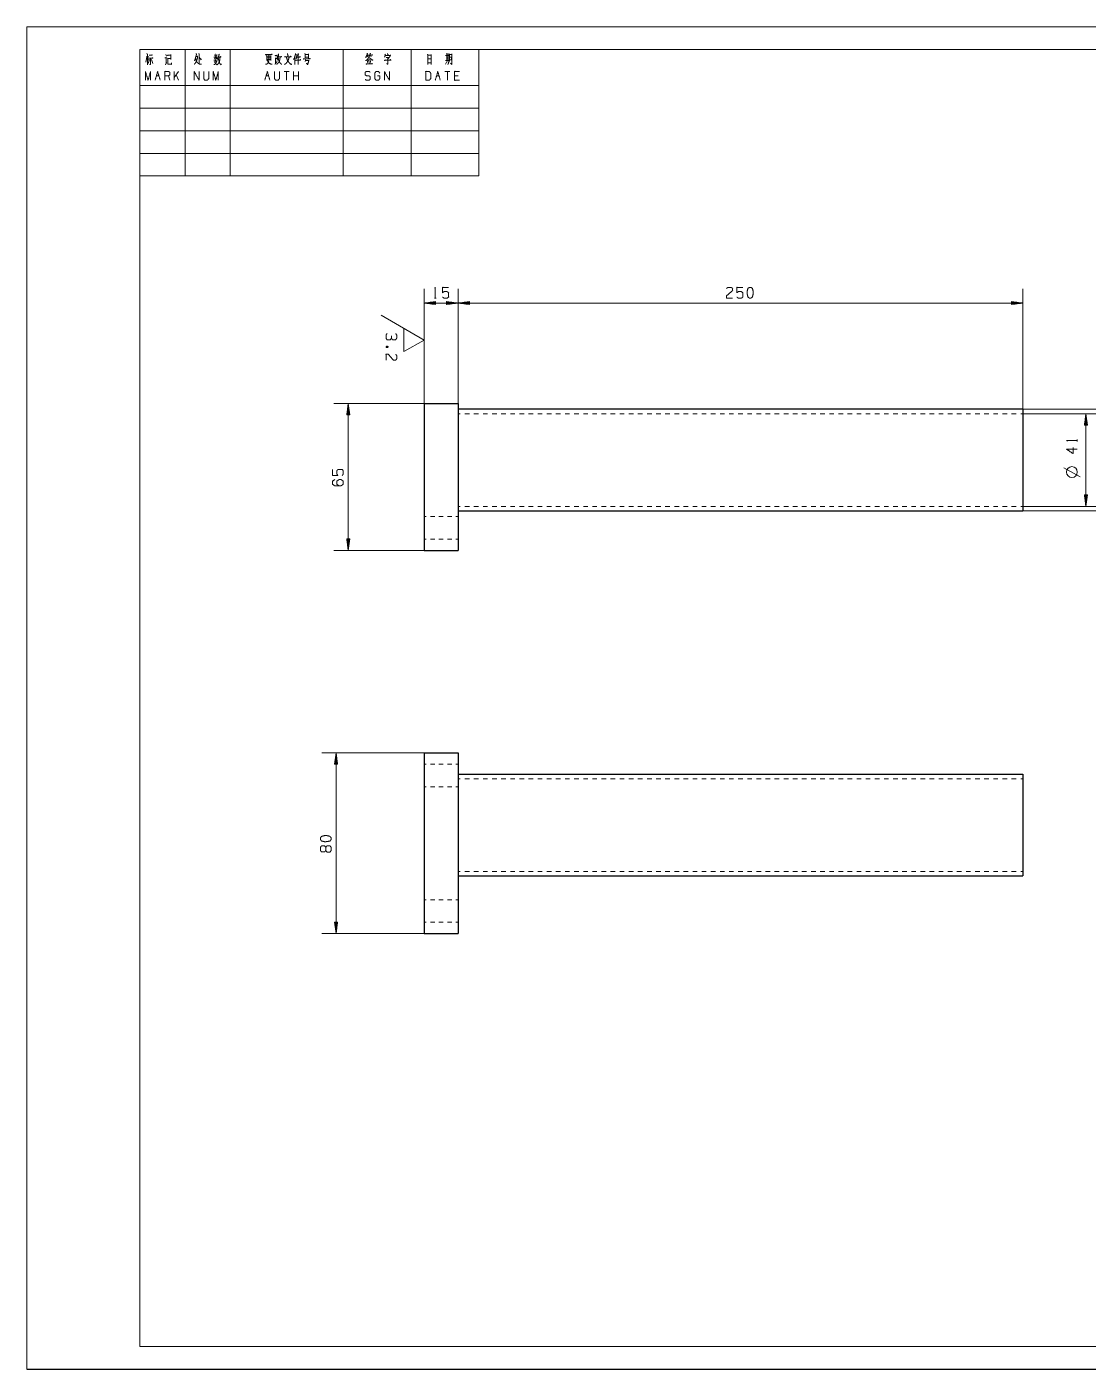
# Model space of a CAD drawing. Header units: millimetres. Extents: x 2210 to 79821, y -19430 to 2344.
# Drawn here: x 2209.8 to 2444.6, y 1492.8 to 1789.8 of the extents above; entities that cross this region are included whole.
import ezdxf

# ---------------------------------------------------------------- set-up
doc = ezdxf.new("R2010")
doc.units = ezdxf.units.MM
doc.layers.add('101', color=7, linetype='Continuous', true_color=0xffffff)

msp = doc.modelspace()

# ---------------------------------------------------------------- linework, layer by layer
msp.add_line((2209.78, 1492.82), (13049.16, 1492.82))
at = {"layer": '101', "color": 133, "linetype": 'Continuous', "lineweight": 18}
for p, q in [((2629.78, 1789.82), (2209.78, 1789.82)), ((2209.78, 1789.82), (2209.78, 1492.82)), ((2234.78, 1784.82), (2309.78, 1784.82)), ((2234.78, 1784.82), (2309.78, 1784.82)), ((2234.78, 1784.82), (2234.78, 1756.82)), ((2234.78, 1784.82), (2234.78, 1497.82)), ((2624.78, 1784.82), (2234.78, 1784.82)), ((2234.78, 1784.82), (2309.78, 1784.82)), ((2244.78, 1784.82), (2244.78, 1756.82)), ((2254.78, 1784.82), (2254.78, 1756.82)), ((2279.78, 1784.82), (2279.78, 1756.82)), ((2294.78, 1784.82), (2294.78, 1756.82)), ((2309.78, 1784.82), (2309.78, 1756.82)), ((2234.78, 1776.82), (2309.78, 1776.82)), ((2234.78, 1771.82), (2309.78, 1771.82)), ((2234.78, 1766.82), (2309.78, 1766.82)), ((2234.78, 1761.82), (2309.78, 1761.82)), ((2234.78, 1756.82), (2309.78, 1756.82)), ((2234.78, 1497.82), (2624.78, 1497.82)), ((2209.78, 1492.82), (2629.78, 1492.82))]:
    msp.add_line(p, q, dxfattribs=at)
at = {"layer": '101', "color": 72, "linetype": 'Continuous', "lineweight": 18}
for p, q in [((2236.35, 1783.12), (2236.13, 1782.01)), ((2236.15, 1783.19), (2236.76, 1783.19)), ((2236.47, 1782.96), (2236.69, 1782.48)), ((2236.89, 1782.61), (2236.66, 1781.74)), ((2237.35, 1782.59), (2237.65, 1781.7)), ((2240.52, 1783.7), (2240.65, 1783.31)), ((2240.92, 1782.9), (2241, 1782.79)), ((2247.2, 1783.23), (2247.55, 1783.23)), ((2251.18, 1782.3), (2251.94, 1782.3)), ((2251.47, 1783.02), (2251.21, 1782.61)), ((2251.31, 1783.6), (2251.44, 1783.31)), ((2251.66, 1783), (2251.9, 1782.73)), ((2251.92, 1783.64), (2251.73, 1783.31)), ((2262.88, 1782.59), (2263.76, 1782.59)), ((2262.9, 1783.31), (2263.77, 1783.31)), ((2262.9, 1782.96), (2263.76, 1782.96)), ((2263.79, 1783.45), (2263.79, 1782.38)), ((2264.78, 1782.98), (2264.78, 1781.72)), ((2264.8, 1782.83), (2265.13, 1782.83)), ((2265.18, 1783.64), (2265.15, 1782.71)), ((2269.06, 1783.1), (2269.06, 1781.47)), ((2271.34, 1783.68), (2272.1, 1783.68)), ((2271.34, 1783.1), (2272.1, 1783.1)), ((2271.51, 1782.73), (2271.34, 1782.15)), ((2271.38, 1782.38), (2272.11, 1782.38)), ((2272.11, 1783.87), (2272.11, 1782.92)), ((2285.09, 1782.34), (2285.26, 1781.84)), ((2285.13, 1782.54), (2285.85, 1782.54)), ((2285.38, 1782.44), (2285.54, 1782.03)), ((2285.91, 1782.38), (2285.7, 1781.72)), ((2285.82, 1783.5), (2286, 1783.16)), ((2302.7, 1782.15), (2302.43, 1781.53)), ((2302.64, 1782.77), (2303.03, 1782.77)), ((2302.96, 1782.19), (2303.06, 1781.86)), ((2303, 1783.95), (2303.11, 1783.81)), ((2240.43, 1781.45), (2240.71, 1781.9)), ((2243.37, 1779.97), (2242.41, 1778.6)), ((2242.41, 1778), (2242.41, 1779.97)), ((2243.37, 1778), (2242.82, 1779.18)), ((2267.8, 1779.97), (2266.69, 1779.97)), ((2267.24, 1779.97), (2267.24, 1778)), ((2268.81, 1778), (2268.81, 1779.97)), ((2269.92, 1778), (2269.92, 1779.97)), ((2303.39, 1779.97), (2302.27, 1779.97)), ((2302.83, 1779.97), (2302.83, 1778)), ((2303.53, 1781.76), (2303.78, 1781.51)), ((2238.44, 1778.99), (2239, 1778.99)), ((2241.4, 1778), (2241.12, 1778.99)), ((2262.72, 1778.99), (2263.28, 1778.99)), ((2269.92, 1778.99), (2268.81, 1778.99)), ((2300.43, 1778.99), (2300.99, 1778.99)), ((2305.23, 1778.99), (2304.39, 1778.99)), ((2299.95, 1729.8), (2300.38, 1729.8)), ((2289.7, 1719.09), (2289.27, 1718.93)), ((2442.21, 1698.11), (2442.21, 1698.54)), ((2442.84, 1690.28), (2439.19, 1692.28))]:
    msp.add_line(p, q, dxfattribs=at)
at = {"layer": '101', "color": 22, "linetype": 'Continuous', "lineweight": 18}
for p, q in [((2297.68, 1706.48), (2297.68, 1731.88)), ((2305.18, 1706.48), (2305.18, 1731.88)), ((2305.18, 1706.48), (2305.18, 1731.88)), ((2430.18, 1705.23), (2430.18, 1731.88)), ((2300.22, 1729.04), (2297.68, 1728.71)), ((2297.68, 1728.71), (2300.22, 1728.38)), ((2297.68, 1728.71), (2305.18, 1728.71)), ((2300.22, 1728.74), (2297.88, 1728.74)), ((2300.22, 1728.68), (2297.88, 1728.68)), ((2300.22, 1728.79), (2298.26, 1728.79)), ((2300.22, 1728.63), (2298.26, 1728.63)), ((2300.22, 1728.84), (2298.65, 1728.84)), ((2300.22, 1728.58), (2298.65, 1728.58)), ((2300.22, 1728.89), (2299.03, 1728.89)), ((2300.22, 1728.94), (2299.42, 1728.94)), ((2300.22, 1728.99), (2299.81, 1728.99)), ((2300.22, 1729.04), (2300.19, 1729.04)), ((2300.22, 1729.04), (2300.19, 1729.04)), ((2300.22, 1728.38), (2300.22, 1729.04)), ((2302.64, 1729.04), (2302.68, 1729.04)), ((2302.64, 1729.04), (2302.68, 1729.04)), ((2305.18, 1728.71), (2302.64, 1729.04)), ((2302.64, 1729.04), (2302.64, 1728.38)), ((2302.64, 1728.99), (2303.06, 1728.99)), ((2302.64, 1728.94), (2303.45, 1728.94)), ((2302.64, 1728.89), (2303.83, 1728.89)), ((2302.64, 1728.84), (2304.22, 1728.84)), ((2302.64, 1728.79), (2304.61, 1728.79)), ((2302.64, 1728.74), (2304.99, 1728.74)), ((2302.64, 1728.38), (2305.18, 1728.71)), ((2302.64, 1728.68), (2304.99, 1728.68)), ((2302.64, 1728.63), (2304.61, 1728.63)), ((2302.64, 1728.58), (2304.22, 1728.58)), ((2307.72, 1729.04), (2305.18, 1728.71)), ((2305.18, 1728.71), (2430.18, 1728.71)), ((2305.18, 1728.71), (2307.72, 1728.38)), ((2307.72, 1728.74), (2305.38, 1728.74)), ((2307.72, 1728.68), (2305.38, 1728.68)), ((2307.72, 1728.79), (2305.76, 1728.79)), ((2307.72, 1728.63), (2305.76, 1728.63)), ((2307.72, 1728.84), (2306.15, 1728.84)), ((2307.72, 1728.58), (2306.15, 1728.58)), ((2307.72, 1728.89), (2306.53, 1728.89)), ((2307.72, 1728.94), (2306.92, 1728.94)), ((2307.72, 1728.99), (2307.31, 1728.99)), ((2307.72, 1729.04), (2307.69, 1729.04)), ((2307.72, 1729.04), (2307.69, 1729.04)), ((2307.72, 1728.38), (2307.72, 1729.04)), ((2427.64, 1729.04), (2427.68, 1729.04)), ((2427.64, 1729.04), (2427.68, 1729.04)), ((2430.18, 1728.71), (2427.64, 1729.04)), ((2427.64, 1729.04), (2427.64, 1728.38)), ((2427.64, 1728.99), (2428.06, 1728.99)), ((2427.64, 1728.94), (2428.45, 1728.94)), ((2427.64, 1728.89), (2428.83, 1728.89)), ((2427.64, 1728.84), (2429.22, 1728.84)), ((2427.64, 1728.79), (2429.61, 1728.79)), ((2427.64, 1728.74), (2429.99, 1728.74)), ((2427.64, 1728.38), (2430.18, 1728.71)), ((2427.64, 1728.68), (2429.99, 1728.68)), ((2427.64, 1728.63), (2429.61, 1728.63)), ((2427.64, 1728.58), (2429.22, 1728.58)), ((2300.22, 1728.53), (2299.03, 1728.53)), ((2300.22, 1728.48), (2299.42, 1728.48)), ((2300.22, 1728.43), (2299.81, 1728.43)), ((2300.22, 1728.38), (2300.19, 1728.38)), ((2300.22, 1728.38), (2300.19, 1728.38)), ((2302.64, 1728.53), (2303.83, 1728.53)), ((2302.64, 1728.48), (2303.45, 1728.48)), ((2302.64, 1728.43), (2303.06, 1728.43)), ((2302.64, 1728.38), (2302.68, 1728.38)), ((2302.64, 1728.38), (2302.68, 1728.38)), ((2307.72, 1728.53), (2306.53, 1728.53)), ((2307.72, 1728.48), (2306.92, 1728.48)), ((2307.72, 1728.43), (2307.31, 1728.43)), ((2307.72, 1728.38), (2307.69, 1728.38)), ((2307.72, 1728.38), (2307.69, 1728.38)), ((2427.64, 1728.53), (2428.83, 1728.53)), ((2427.64, 1728.48), (2428.45, 1728.48)), ((2427.64, 1728.43), (2428.06, 1728.43)), ((2427.64, 1728.38), (2427.68, 1728.38)), ((2427.64, 1728.38), (2427.68, 1728.38)), ((2297.68, 1716.72), (2297.68, 1724.34)), ((2297.68, 1706.48), (2277.71, 1706.48)), ((2280.89, 1706.48), (2280.55, 1703.94)), ((2280.71, 1703.94), (2280.71, 1705.13)), ((2280.76, 1703.94), (2280.76, 1705.52)), ((2280.81, 1703.94), (2280.81, 1705.91)), ((2280.86, 1703.94), (2280.86, 1706.29)), ((2281.22, 1703.94), (2280.89, 1706.48)), ((2280.89, 1673.98), (2280.89, 1706.48)), ((2280.91, 1703.94), (2280.91, 1706.29)), ((2280.96, 1703.94), (2280.96, 1705.91)), ((2281.01, 1703.94), (2281.01, 1705.52)), ((2281.06, 1703.94), (2281.06, 1705.13)), ((2430.18, 1705.23), (2457.55, 1705.23)), ((2280.55, 1703.94), (2280.55, 1703.98)), ((2280.55, 1703.94), (2280.55, 1703.98)), ((2280.55, 1703.94), (2281.22, 1703.94)), ((2280.61, 1703.94), (2280.61, 1704.36)), ((2280.66, 1703.94), (2280.66, 1704.75)), ((2281.11, 1703.94), (2281.11, 1704.75)), ((2281.16, 1703.94), (2281.16, 1704.36)), ((2281.22, 1703.94), (2281.22, 1703.98)), ((2281.22, 1703.94), (2281.22, 1703.98)), ((2430.18, 1704.23), (2447.27, 1704.23)), ((2444.09, 1704.23), (2443.76, 1701.69)), ((2443.81, 1701.69), (2443.81, 1702.11)), ((2443.86, 1701.69), (2443.86, 1702.5)), ((2443.91, 1701.69), (2443.91, 1702.88)), ((2443.97, 1701.69), (2443.97, 1703.27)), ((2444.02, 1701.69), (2444.02, 1703.66)), ((2444.07, 1701.69), (2444.07, 1704.04)), ((2444.43, 1701.69), (2444.09, 1704.23)), ((2444.09, 1704.23), (2444.09, 1683.73)), ((2444.12, 1701.69), (2444.12, 1704.04)), ((2444.17, 1701.69), (2444.17, 1703.66)), ((2444.22, 1701.69), (2444.22, 1703.27)), ((2444.27, 1701.69), (2444.27, 1702.88)), ((2444.32, 1701.69), (2444.32, 1702.5)), ((2444.37, 1701.69), (2444.37, 1702.11)), ((2443.76, 1701.69), (2443.76, 1701.73)), ((2443.76, 1701.69), (2443.76, 1701.73)), ((2443.76, 1701.69), (2444.43, 1701.69)), ((2444.42, 1701.69), (2444.42, 1701.73)), ((2444.42, 1701.69), (2444.42, 1701.73)), ((2443.76, 1686.27), (2443.76, 1686.24)), ((2443.76, 1686.27), (2443.76, 1686.24)), ((2443.76, 1686.27), (2444.09, 1683.73)), ((2444.43, 1686.27), (2443.76, 1686.27)), ((2443.81, 1686.27), (2443.81, 1685.86)), ((2443.86, 1686.27), (2443.86, 1685.47)), ((2443.91, 1686.27), (2443.91, 1685.08)), ((2443.97, 1686.27), (2443.97, 1684.7)), ((2444.02, 1686.27), (2444.02, 1684.31)), ((2444.07, 1686.27), (2444.07, 1683.93)), ((2444.09, 1683.73), (2444.43, 1686.27)), ((2444.12, 1686.27), (2444.12, 1683.93)), ((2444.17, 1686.27), (2444.17, 1684.31)), ((2444.22, 1686.27), (2444.22, 1684.7)), ((2444.27, 1686.27), (2444.27, 1685.08)), ((2444.32, 1686.27), (2444.32, 1685.47)), ((2444.37, 1686.27), (2444.37, 1685.86)), ((2444.42, 1686.27), (2444.42, 1686.24)), ((2444.42, 1686.27), (2444.42, 1686.24)), ((2430.18, 1683.73), (2447.27, 1683.73)), ((2430.18, 1682.73), (2457.55, 1682.73)), ((2280.55, 1676.52), (2280.55, 1676.49)), ((2281.22, 1676.52), (2280.55, 1676.52)), ((2280.55, 1676.52), (2280.89, 1673.98)), ((2280.55, 1676.52), (2280.55, 1676.49)), ((2280.61, 1676.52), (2280.61, 1676.11)), ((2280.66, 1676.52), (2280.66, 1675.72)), ((2280.71, 1676.52), (2280.71, 1675.33)), ((2280.76, 1676.52), (2280.76, 1674.95)), ((2280.81, 1676.52), (2280.81, 1674.56)), ((2280.86, 1676.52), (2280.86, 1674.18)), ((2280.89, 1673.98), (2281.22, 1676.52)), ((2280.91, 1676.52), (2280.91, 1674.18)), ((2280.96, 1676.52), (2280.96, 1674.56)), ((2281.01, 1676.52), (2281.01, 1674.95)), ((2281.06, 1676.52), (2281.06, 1675.33)), ((2281.11, 1676.52), (2281.11, 1675.72)), ((2281.16, 1676.52), (2281.16, 1676.11)), ((2281.22, 1676.52), (2281.22, 1676.49)), ((2281.22, 1676.52), (2281.22, 1676.49)), ((2297.68, 1673.98), (2277.71, 1673.98)), ((2297.68, 1629.2), (2275.04, 1629.2)), ((2278.21, 1629.2), (2277.88, 1626.66)), ((2278.03, 1626.66), (2278.03, 1627.85)), ((2278.08, 1626.66), (2278.08, 1628.24)), ((2278.14, 1626.66), (2278.14, 1628.62)), ((2278.19, 1626.66), (2278.19, 1629.01)), ((2278.21, 1589.2), (2278.21, 1629.2)), ((2278.55, 1626.66), (2278.21, 1629.2)), ((2278.24, 1626.66), (2278.24, 1629.01)), ((2278.29, 1626.66), (2278.29, 1628.62)), ((2278.34, 1626.66), (2278.34, 1628.24)), ((2278.39, 1626.66), (2278.39, 1627.85)), ((2277.88, 1626.66), (2277.88, 1626.69)), ((2277.88, 1626.66), (2277.88, 1626.69)), ((2277.88, 1626.66), (2278.55, 1626.66)), ((2277.93, 1626.66), (2277.93, 1627.08)), ((2277.98, 1626.66), (2277.98, 1627.46)), ((2278.44, 1626.66), (2278.44, 1627.46)), ((2278.49, 1626.66), (2278.49, 1627.08)), ((2278.54, 1626.66), (2278.54, 1626.69)), ((2278.54, 1626.66), (2278.54, 1626.69)), ((2297.68, 1589.2), (2275.04, 1589.2)), ((2277.88, 1591.74), (2278.21, 1589.2)), ((2278.55, 1591.74), (2277.88, 1591.74)), ((2277.88, 1591.74), (2277.88, 1591.71)), ((2277.88, 1591.74), (2277.88, 1591.71)), ((2277.93, 1591.74), (2277.93, 1591.32)), ((2277.98, 1591.74), (2277.98, 1590.94)), ((2278.03, 1591.74), (2278.03, 1590.55)), ((2278.08, 1591.74), (2278.08, 1590.16)), ((2278.14, 1591.74), (2278.14, 1589.78)), ((2278.19, 1591.74), (2278.19, 1589.39)), ((2278.21, 1589.2), (2278.55, 1591.74)), ((2278.24, 1591.74), (2278.24, 1589.39)), ((2278.29, 1591.74), (2278.29, 1589.78)), ((2278.34, 1591.74), (2278.34, 1590.16)), ((2278.39, 1591.74), (2278.39, 1590.55)), ((2278.44, 1591.74), (2278.44, 1590.94)), ((2278.49, 1591.74), (2278.49, 1591.32)), ((2278.54, 1591.74), (2278.54, 1591.71)), ((2278.54, 1591.74), (2278.54, 1591.71))]:
    msp.add_line(p, q, dxfattribs=at)
at = {"layer": '101', "color": 163, "linetype": 'Continuous', "lineweight": 13}
for p, q in [((2297.68, 1720.53), (2288.16, 1726.02)), ((2293.23, 1717.96), (2293.23, 1723.09)), ((2297.68, 1720.53), (2293.23, 1717.96))]:
    msp.add_line(p, q, dxfattribs=at)
at = {"layer": '101', "color": 92, "linetype": 'Continuous', "lineweight": 25}
for p, q in [((2297.68, 1706.48), (2305.18, 1706.48)), ((2297.68, 1706.48), (2297.68, 1673.98)), ((2305.18, 1706.48), (2305.18, 1673.98)), ((2430.18, 1705.23), (2305.18, 1705.23)), ((2305.18, 1682.73), (2430.18, 1682.73)), ((2297.68, 1673.98), (2305.18, 1673.98)), ((2297.68, 1629.2), (2305.18, 1629.2)), ((2297.68, 1629.2), (2297.68, 1589.2)), ((2305.18, 1629.2), (2305.18, 1589.2)), ((2305.18, 1624.45), (2430.18, 1624.45)), ((2305.18, 1601.95), (2430.18, 1601.95)), ((2297.68, 1589.2), (2305.18, 1589.2))]:
    msp.add_line(p, q, dxfattribs=at)
at = {"layer": '101', "color": 53, "linetype": 'Continuous', "lineweight": 18}
for p, q in [((2305.69, 1704.23), (2305.18, 1704.23)), ((2307.7, 1704.23), (2306.7, 1704.23)), ((2309.72, 1704.23), (2308.71, 1704.23)), ((2311.74, 1704.23), (2310.73, 1704.23)), ((2313.75, 1704.23), (2312.74, 1704.23)), ((2315.77, 1704.23), (2314.76, 1704.23)), ((2317.78, 1704.23), (2316.78, 1704.23)), ((2319.8, 1704.23), (2318.79, 1704.23)), ((2321.82, 1704.23), (2320.81, 1704.23)), ((2323.83, 1704.23), (2322.83, 1704.23)), ((2325.85, 1704.23), (2324.84, 1704.23)), ((2327.87, 1704.23), (2326.86, 1704.23)), ((2329.88, 1704.23), (2328.87, 1704.23)), ((2331.9, 1704.23), (2330.89, 1704.23)), ((2333.91, 1704.23), (2332.91, 1704.23)), ((2335.93, 1704.23), (2334.92, 1704.23)), ((2337.95, 1704.23), (2336.94, 1704.23)), ((2339.96, 1704.23), (2338.95, 1704.23)), ((2341.98, 1704.23), (2340.97, 1704.23)), ((2343.99, 1704.23), (2342.99, 1704.23)), ((2346.01, 1704.23), (2345, 1704.23)), ((2348.03, 1704.23), (2347.02, 1704.23)), ((2350.04, 1704.23), (2349.03, 1704.23)), ((2352.06, 1704.23), (2351.05, 1704.23)), ((2354.08, 1704.23), (2353.07, 1704.23)), ((2356.09, 1704.23), (2355.08, 1704.23)), ((2358.11, 1704.23), (2357.1, 1704.23)), ((2360.12, 1704.23), (2359.12, 1704.23)), ((2362.14, 1704.23), (2361.13, 1704.23)), ((2364.16, 1704.23), (2363.15, 1704.23)), ((2366.17, 1704.23), (2365.16, 1704.23)), ((2368.19, 1704.23), (2367.18, 1704.23)), ((2370.2, 1704.23), (2369.2, 1704.23)), ((2372.22, 1704.23), (2371.21, 1704.23)), ((2374.24, 1704.23), (2373.23, 1704.23)), ((2376.25, 1704.23), (2375.24, 1704.23)), ((2378.27, 1704.23), (2377.26, 1704.23)), ((2380.28, 1704.23), (2379.28, 1704.23)), ((2382.3, 1704.23), (2381.29, 1704.23)), ((2384.32, 1704.23), (2383.31, 1704.23)), ((2386.33, 1704.23), (2385.33, 1704.23)), ((2388.35, 1704.23), (2387.34, 1704.23)), ((2390.37, 1704.23), (2389.36, 1704.23)), ((2392.38, 1704.23), (2391.37, 1704.23)), ((2394.4, 1704.23), (2393.39, 1704.23)), ((2396.41, 1704.23), (2395.41, 1704.23)), ((2398.43, 1704.23), (2397.42, 1704.23)), ((2400.45, 1704.23), (2399.44, 1704.23)), ((2402.46, 1704.23), (2401.45, 1704.23)), ((2404.48, 1704.23), (2403.47, 1704.23)), ((2406.49, 1704.23), (2405.49, 1704.23)), ((2408.51, 1704.23), (2407.5, 1704.23)), ((2410.53, 1704.23), (2409.52, 1704.23)), ((2412.54, 1704.23), (2411.53, 1704.23)), ((2414.56, 1704.23), (2413.55, 1704.23)), ((2416.58, 1704.23), (2415.57, 1704.23)), ((2418.59, 1704.23), (2417.58, 1704.23)), ((2420.61, 1704.23), (2419.6, 1704.23)), ((2422.62, 1704.23), (2421.62, 1704.23)), ((2424.64, 1704.23), (2423.63, 1704.23)), ((2426.66, 1704.23), (2425.65, 1704.23)), ((2428.67, 1704.23), (2427.66, 1704.23)), ((2430.18, 1704.23), (2429.68, 1704.23)), ((2298.15, 1681.48), (2297.68, 1681.48)), ((2300.03, 1681.48), (2299.09, 1681.48)), ((2301.9, 1681.48), (2300.97, 1681.48)), ((2303.78, 1681.48), (2302.84, 1681.48)), ((2305.18, 1681.48), (2304.72, 1681.48)), ((2305.18, 1683.73), (2305.69, 1683.73)), ((2306.7, 1683.73), (2307.7, 1683.73)), ((2308.71, 1683.73), (2309.72, 1683.73)), ((2310.73, 1683.73), (2311.74, 1683.73)), ((2312.74, 1683.73), (2313.75, 1683.73)), ((2314.76, 1683.73), (2315.77, 1683.73)), ((2316.78, 1683.73), (2317.78, 1683.73)), ((2318.79, 1683.73), (2319.8, 1683.73)), ((2320.81, 1683.73), (2321.82, 1683.73)), ((2322.83, 1683.73), (2323.83, 1683.73)), ((2324.84, 1683.73), (2325.85, 1683.73)), ((2326.86, 1683.73), (2327.87, 1683.73)), ((2328.87, 1683.73), (2329.88, 1683.73)), ((2330.89, 1683.73), (2331.9, 1683.73)), ((2332.91, 1683.73), (2333.91, 1683.73)), ((2334.92, 1683.73), (2335.93, 1683.73)), ((2336.94, 1683.73), (2337.95, 1683.73)), ((2338.95, 1683.73), (2339.96, 1683.73)), ((2340.97, 1683.73), (2341.98, 1683.73)), ((2342.99, 1683.73), (2343.99, 1683.73)), ((2345, 1683.73), (2346.01, 1683.73)), ((2347.02, 1683.73), (2348.03, 1683.73)), ((2349.03, 1683.73), (2350.04, 1683.73)), ((2351.05, 1683.73), (2352.06, 1683.73)), ((2353.07, 1683.73), (2354.08, 1683.73)), ((2355.08, 1683.73), (2356.09, 1683.73)), ((2357.1, 1683.73), (2358.11, 1683.73)), ((2359.12, 1683.73), (2360.12, 1683.73)), ((2361.13, 1683.73), (2362.14, 1683.73)), ((2363.15, 1683.73), (2364.16, 1683.73)), ((2365.16, 1683.73), (2366.17, 1683.73)), ((2367.18, 1683.73), (2368.19, 1683.73)), ((2369.2, 1683.73), (2370.2, 1683.73)), ((2371.21, 1683.73), (2372.22, 1683.73)), ((2373.23, 1683.73), (2374.24, 1683.73)), ((2375.24, 1683.73), (2376.25, 1683.73)), ((2377.26, 1683.73), (2378.27, 1683.73)), ((2379.28, 1683.73), (2380.28, 1683.73)), ((2381.29, 1683.73), (2382.3, 1683.73)), ((2383.31, 1683.73), (2384.32, 1683.73)), ((2385.33, 1683.73), (2386.33, 1683.73)), ((2387.34, 1683.73), (2388.35, 1683.73)), ((2389.36, 1683.73), (2390.37, 1683.73)), ((2391.37, 1683.73), (2392.38, 1683.73)), ((2393.39, 1683.73), (2394.4, 1683.73)), ((2395.41, 1683.73), (2396.41, 1683.73)), ((2397.42, 1683.73), (2398.43, 1683.73)), ((2399.44, 1683.73), (2400.45, 1683.73)), ((2401.45, 1683.73), (2402.46, 1683.73)), ((2403.47, 1683.73), (2404.48, 1683.73)), ((2405.49, 1683.73), (2406.49, 1683.73)), ((2407.5, 1683.73), (2408.51, 1683.73)), ((2409.52, 1683.73), (2410.53, 1683.73)), ((2411.53, 1683.73), (2412.54, 1683.73)), ((2413.55, 1683.73), (2414.56, 1683.73)), ((2415.57, 1683.73), (2416.58, 1683.73)), ((2417.58, 1683.73), (2418.59, 1683.73)), ((2419.6, 1683.73), (2420.61, 1683.73)), ((2421.62, 1683.73), (2422.62, 1683.73)), ((2423.63, 1683.73), (2424.64, 1683.73)), ((2425.65, 1683.73), (2426.66, 1683.73)), ((2427.66, 1683.73), (2428.67, 1683.73)), ((2429.68, 1683.73), (2430.18, 1683.73)), ((2297.68, 1676.48), (2298.15, 1676.48)), ((2299.09, 1676.48), (2300.03, 1676.48)), ((2300.97, 1676.48), (2301.9, 1676.48)), ((2302.84, 1676.48), (2303.78, 1676.48)), ((2304.72, 1676.48), (2305.18, 1676.48)), ((2298.15, 1626.7), (2297.68, 1626.7)), ((2300.03, 1626.7), (2299.09, 1626.7)), ((2301.9, 1626.7), (2300.97, 1626.7)), ((2303.78, 1626.7), (2302.84, 1626.7)), ((2305.18, 1626.7), (2304.72, 1626.7)), ((2297.68, 1621.7), (2298.15, 1621.7)), ((2299.09, 1621.7), (2300.03, 1621.7)), ((2300.97, 1621.7), (2301.9, 1621.7)), ((2302.84, 1621.7), (2303.78, 1621.7)), ((2304.72, 1621.7), (2305.18, 1621.7)), ((2305.18, 1623.45), (2305.69, 1623.45)), ((2306.7, 1623.45), (2307.7, 1623.45)), ((2308.71, 1623.45), (2309.72, 1623.45)), ((2310.73, 1623.45), (2311.74, 1623.45)), ((2312.74, 1623.45), (2313.75, 1623.45)), ((2314.76, 1623.45), (2315.77, 1623.45)), ((2316.78, 1623.45), (2317.78, 1623.45)), ((2318.79, 1623.45), (2319.8, 1623.45)), ((2320.81, 1623.45), (2321.82, 1623.45)), ((2322.83, 1623.45), (2323.83, 1623.45)), ((2324.84, 1623.45), (2325.85, 1623.45)), ((2326.86, 1623.45), (2327.87, 1623.45)), ((2328.87, 1623.45), (2329.88, 1623.45)), ((2330.89, 1623.45), (2331.9, 1623.45)), ((2332.91, 1623.45), (2333.91, 1623.45)), ((2334.92, 1623.45), (2335.93, 1623.45)), ((2336.94, 1623.45), (2337.95, 1623.45)), ((2338.95, 1623.45), (2339.96, 1623.45)), ((2340.97, 1623.45), (2341.98, 1623.45)), ((2342.99, 1623.45), (2343.99, 1623.45)), ((2345, 1623.45), (2346.01, 1623.45)), ((2347.02, 1623.45), (2348.03, 1623.45)), ((2349.03, 1623.45), (2350.04, 1623.45)), ((2351.05, 1623.45), (2352.06, 1623.45)), ((2353.07, 1623.45), (2354.08, 1623.45)), ((2355.08, 1623.45), (2356.09, 1623.45)), ((2357.1, 1623.45), (2358.11, 1623.45)), ((2359.12, 1623.45), (2360.12, 1623.45)), ((2361.13, 1623.45), (2362.14, 1623.45)), ((2363.15, 1623.45), (2364.16, 1623.45)), ((2365.16, 1623.45), (2366.17, 1623.45)), ((2367.18, 1623.45), (2368.19, 1623.45)), ((2369.2, 1623.45), (2370.2, 1623.45)), ((2371.21, 1623.45), (2372.22, 1623.45)), ((2373.23, 1623.45), (2374.24, 1623.45)), ((2375.24, 1623.45), (2376.25, 1623.45)), ((2377.26, 1623.45), (2378.27, 1623.45)), ((2379.28, 1623.45), (2380.28, 1623.45)), ((2381.29, 1623.45), (2382.3, 1623.45)), ((2383.31, 1623.45), (2384.32, 1623.45)), ((2385.33, 1623.45), (2386.33, 1623.45)), ((2387.34, 1623.45), (2388.35, 1623.45)), ((2389.36, 1623.45), (2390.37, 1623.45)), ((2391.37, 1623.45), (2392.38, 1623.45)), ((2393.39, 1623.45), (2394.4, 1623.45)), ((2395.41, 1623.45), (2396.41, 1623.45)), ((2397.42, 1623.45), (2398.43, 1623.45)), ((2399.44, 1623.45), (2400.45, 1623.45)), ((2401.45, 1623.45), (2402.46, 1623.45)), ((2403.47, 1623.45), (2404.48, 1623.45)), ((2405.49, 1623.45), (2406.49, 1623.45)), ((2407.5, 1623.45), (2408.51, 1623.45)), ((2409.52, 1623.45), (2410.53, 1623.45)), ((2411.53, 1623.45), (2412.54, 1623.45)), ((2413.55, 1623.45), (2414.56, 1623.45)), ((2415.57, 1623.45), (2416.58, 1623.45)), ((2417.58, 1623.45), (2418.59, 1623.45)), ((2419.6, 1623.45), (2420.61, 1623.45)), ((2421.62, 1623.45), (2422.62, 1623.45)), ((2423.63, 1623.45), (2424.64, 1623.45)), ((2425.65, 1623.45), (2426.66, 1623.45)), ((2427.66, 1623.45), (2428.67, 1623.45)), ((2429.68, 1623.45), (2430.18, 1623.45)), ((2305.18, 1602.95), (2305.69, 1602.95)), ((2306.7, 1602.95), (2307.7, 1602.95)), ((2308.71, 1602.95), (2309.72, 1602.95)), ((2310.73, 1602.95), (2311.74, 1602.95)), ((2312.74, 1602.95), (2313.75, 1602.95)), ((2314.76, 1602.95), (2315.77, 1602.95)), ((2316.78, 1602.95), (2317.78, 1602.95)), ((2318.79, 1602.95), (2319.8, 1602.95)), ((2320.81, 1602.95), (2321.82, 1602.95)), ((2322.83, 1602.95), (2323.83, 1602.95)), ((2324.84, 1602.95), (2325.85, 1602.95)), ((2326.86, 1602.95), (2327.87, 1602.95)), ((2328.87, 1602.95), (2329.88, 1602.95)), ((2330.89, 1602.95), (2331.9, 1602.95)), ((2332.91, 1602.95), (2333.91, 1602.95)), ((2334.92, 1602.95), (2335.93, 1602.95)), ((2336.94, 1602.95), (2337.95, 1602.95)), ((2338.95, 1602.95), (2339.96, 1602.95)), ((2340.97, 1602.95), (2341.98, 1602.95)), ((2342.99, 1602.95), (2343.99, 1602.95)), ((2345, 1602.95), (2346.01, 1602.95)), ((2347.02, 1602.95), (2348.03, 1602.95)), ((2349.03, 1602.95), (2350.04, 1602.95)), ((2351.05, 1602.95), (2352.06, 1602.95)), ((2353.07, 1602.95), (2354.08, 1602.95)), ((2355.08, 1602.95), (2356.09, 1602.95)), ((2357.1, 1602.95), (2358.11, 1602.95)), ((2359.12, 1602.95), (2360.12, 1602.95)), ((2361.13, 1602.95), (2362.14, 1602.95)), ((2363.15, 1602.95), (2364.16, 1602.95)), ((2365.16, 1602.95), (2366.17, 1602.95)), ((2367.18, 1602.95), (2368.19, 1602.95)), ((2369.2, 1602.95), (2370.2, 1602.95)), ((2371.21, 1602.95), (2372.22, 1602.95)), ((2373.23, 1602.95), (2374.24, 1602.95)), ((2375.24, 1602.95), (2376.25, 1602.95)), ((2377.26, 1602.95), (2378.27, 1602.95)), ((2379.28, 1602.95), (2380.28, 1602.95)), ((2381.29, 1602.95), (2382.3, 1602.95)), ((2383.31, 1602.95), (2384.32, 1602.95)), ((2385.33, 1602.95), (2386.33, 1602.95)), ((2387.34, 1602.95), (2388.35, 1602.95)), ((2389.36, 1602.95), (2390.37, 1602.95)), ((2391.37, 1602.95), (2392.38, 1602.95)), ((2393.39, 1602.95), (2394.4, 1602.95)), ((2395.41, 1602.95), (2396.41, 1602.95)), ((2397.42, 1602.95), (2398.43, 1602.95)), ((2399.44, 1602.95), (2400.45, 1602.95)), ((2401.45, 1602.95), (2402.46, 1602.95)), ((2403.47, 1602.95), (2404.48, 1602.95)), ((2405.49, 1602.95), (2406.49, 1602.95)), ((2407.5, 1602.95), (2408.51, 1602.95)), ((2409.52, 1602.95), (2410.53, 1602.95)), ((2411.53, 1602.95), (2412.54, 1602.95)), ((2413.55, 1602.95), (2414.56, 1602.95)), ((2415.57, 1602.95), (2416.58, 1602.95)), ((2417.58, 1602.95), (2418.59, 1602.95)), ((2419.6, 1602.95), (2420.61, 1602.95)), ((2421.62, 1602.95), (2422.62, 1602.95)), ((2423.63, 1602.95), (2424.64, 1602.95)), ((2425.65, 1602.95), (2426.66, 1602.95)), ((2427.66, 1602.95), (2428.67, 1602.95)), ((2429.68, 1602.95), (2430.18, 1602.95)), ((2298.15, 1596.7), (2297.68, 1596.7)), ((2300.03, 1596.7), (2299.09, 1596.7)), ((2301.9, 1596.7), (2300.97, 1596.7)), ((2303.78, 1596.7), (2302.84, 1596.7)), ((2305.18, 1596.7), (2304.72, 1596.7)), ((2297.68, 1591.7), (2298.15, 1591.7)), ((2299.09, 1591.7), (2300.03, 1591.7)), ((2300.97, 1591.7), (2301.9, 1591.7)), ((2302.84, 1591.7), (2303.78, 1591.7)), ((2304.72, 1591.7), (2305.18, 1591.7))]:
    msp.add_line(p, q, dxfattribs=at)
at = {"layer": '101', "color": 72, "linetype": 'Continuous', "lineweight": 18}
msp.add_circle((2441.01, 1691.32), 1.2, dxfattribs=at)
for points, knots in [([(2236.35, 1783.89), (2236.45, 1783.77), (2236.45, 1781.43)], [0, 0, 0.064393, 1, 1]), ([(2236.7, 1782.9), (2237.65, 1782.9), (2237.6, 1783.06), (2237.52, 1782.92)], [0, 0, 0.737857, 0.874089, 1, 1]), ([(2236.88, 1783.52), (2237.51, 1783.52), (2237.46, 1783.64), (2237.42, 1783.56)], [0, 0, 0.736257, 0.890366, 1, 1]), ([(2237.14, 1782.9), (2237.14, 1781.47), (2236.98, 1781.55)], [0, 0, 0.887515, 1, 1]), ([(2240.33, 1782.96), (2240.58, 1782.96), (2240.58, 1783.08), (2240.58, 1781.63)], [0, 0, 0.136549, 0.204721, 1, 1]), ([(2241.06, 1783.52), (2240.99, 1783.45), (2240.93, 1783.52), (2241.66, 1783.52), (2241.66, 1783.7), (2241.66, 1782.61), (2241.66, 1782.79), (2241, 1782.79), (2241, 1781.65), (2241.02, 1781.57), (2241.14, 1781.53), (2241.82, 1781.53), (2241.82, 1781.84)], [0, 0, 0.017819, 0.033666, 0.169515, 0.204099, 0.407776, 0.442364, 0.564628, 0.775991, 0.791603, 0.814658, 0.942357, 1, 1]), ([(2247.58, 1783.37), (2247.49, 1782.77), (2247.43, 1782.59), (2247.4, 1782.44), (2247.32, 1782.3), (2247.24, 1782.13), (2247.2, 1782.01), (2247.1, 1781.84), (2247.01, 1781.72), (2246.82, 1781.53)], [0, 0, 0.296659, 0.392137, 0.46442, 0.547267, 0.635799, 0.700206, 0.795426, 0.869797, 1, 1]), ([(2247.24, 1783.95), (2247.32, 1783.77), (2247.24, 1783.5), (2247.21, 1783.35), (2247.15, 1783.16), (2247.1, 1782.96), (2247.04, 1782.77), (2246.99, 1782.61), (2246.92, 1782.48), (2246.83, 1782.34)], [0, 0, 0.116545, 0.278927, 0.365002, 0.478708, 0.603961, 0.717668, 0.817418, 0.901357, 1, 1]), ([(2247.1, 1782.83), (2247.15, 1782.69), (2247.2, 1782.52), (2247.23, 1782.38), (2247.37, 1782.09), (2247.45, 1782.01), (2247.65, 1781.8), (2247.77, 1781.7), (2247.92, 1781.61), (2248.12, 1781.55), (2248.31, 1781.55), (2248.46, 1781.53)], [0, 0, 0.075191, 0.157626, 0.228751, 0.384956, 0.438117, 0.578248, 0.65344, 0.734339, 0.837348, 0.928887, 1, 1]), ([(2247.83, 1783.93), (2247.89, 1783.79), (2247.89, 1781.7)], [0, 0, 0.06955, 1, 1]), ([(2247.86, 1783.21), (2248.34, 1782.54), (2248.34, 1782.73)], [0, 0, 0.814818, 1, 1]), ([(2251.79, 1782.23), (2251.68, 1781.98), (2251.6, 1781.8), (2251.47, 1781.61), (2251.34, 1781.51), (2251.12, 1781.47)], [0, 0, 0.251055, 0.434029, 0.64262, 0.795766, 1, 1]), ([(2251.51, 1783.77), (2251.65, 1783.7), (2251.59, 1783.74), (2251.59, 1782.59), (2251.59, 1783.12), (2251.18, 1783.12), (2252, 1783.12)], [0, 0, 0.046318, 0.069123, 0.437816, 0.608997, 0.739331, 1, 1]), ([(2251.54, 1782.5), (2251.37, 1781.92), (2251.81, 1781.45)], [0, 0, 0.483237, 1, 1]), ([(2252.51, 1783.02), (2252.51, 1782.77), (2252.48, 1782.5), (2252.41, 1782.21), (2252.29, 1781.92), (2252.16, 1781.72), (2252.01, 1781.53), (2251.81, 1781.41)], [0, 0, 0.134106, 0.280228, 0.441583, 0.610314, 0.742762, 0.870657, 1, 1]), ([(2252.25, 1783.79), (2252.38, 1783.64), (2252.33, 1783.68), (2252, 1782.63)], [0, 0, 0.143537, 0.187773, 1, 1]), ([(2252.16, 1782.83), (2252.2, 1782.63), (2252.25, 1782.38), (2252.33, 1782.09), (2252.45, 1781.8), (2252.58, 1781.57), (2252.77, 1781.43), (2252.82, 1781.57)], [0, 0, 0.122124, 0.267694, 0.442444, 0.622807, 0.774615, 0.912625, 1, 1]), ([(2252.22, 1783.1), (2252.71, 1783.1), (2252.69, 1783.27), (2252.63, 1783.16)], [0, 0, 0.634119, 0.848445, 1, 1]), ([(2262.69, 1783.68), (2262.66, 1783.58), (2262.57, 1783.7), (2264.05, 1783.7), (2263.98, 1783.81), (2263.92, 1783.7)], [0, 0, 0.054227, 0.130909, 0.87613, 0.940043, 1, 1]), ([(2263.35, 1783.7), (2263.35, 1782.54), (2263.31, 1782.4), (2263.29, 1782.23), (2263.23, 1782.03), (2263.16, 1781.86), (2263.07, 1781.74), (2262.94, 1781.63), (2262.81, 1781.57), (2262.6, 1781.55)], [0, 0, 0.455623, 0.515134, 0.580482, 0.665033, 0.736192, 0.79598, 0.861823, 0.919058, 1, 1]), ([(2262.79, 1783.45), (2262.88, 1783.31), (2262.88, 1782.4)], [0, 0, 0.156848, 1, 1]), ([(2263, 1782.42), (2263.07, 1782.25), (2263.16, 1782.11), (2263.26, 1781.98), (2263.33, 1781.86), (2263.41, 1781.76), (2263.54, 1781.7), (2263.69, 1781.61), (2263.85, 1781.57), (2264.04, 1781.53)], [0, 0, 0.124249, 0.240531, 0.35103, 0.449957, 0.536949, 0.636896, 0.752292, 0.866372, 1, 1]), ([(2264.81, 1781.72), (2264.72, 1781.53), (2264.67, 1781.55), (2265.19, 1782.19)], [0, 0, 0.187521, 0.244051, 1, 1]), ([(2264.84, 1783.48), (2264.77, 1783.39), (2264.71, 1783.48), (2265.15, 1783.48)], [0, 0, 0.169755, 0.325542, 1, 1]), ([(2265.82, 1783.19), (2265.81, 1782.98), (2265.78, 1782.77), (2265.75, 1782.54), (2265.69, 1782.34), (2265.62, 1782.15), (2265.53, 1782.01), (2265.43, 1781.84), (2265.32, 1781.74), (2265.19, 1781.63), (2264.99, 1781.53)], [0, 0, 0.105429, 0.211651, 0.328282, 0.437572, 0.539265, 0.625346, 0.724284, 0.79827, 0.883378, 1, 1]), ([(2265.46, 1783.87), (2265.5, 1783.79), (2265.41, 1783.23), (2265.3, 1782.81), (2265.25, 1782.67), (2265.13, 1782.44)], [0, 0, 0.062603, 0.440485, 0.727862, 0.828992, 1, 1]), ([(2265.4, 1783), (2265.43, 1782.81), (2265.47, 1782.63), (2265.5, 1782.42), (2265.59, 1782.25), (2265.66, 1782.11), (2265.73, 1781.94), (2265.84, 1781.8), (2265.98, 1781.65), (2266.17, 1781.55)], [0, 0, 0.109654, 0.220947, 0.342501, 0.451483, 0.545868, 0.651144, 0.754315, 0.874064, 1, 1]), ([(2265.46, 1783.21), (2266.16, 1783.21), (2266.07, 1783.31), (2265.95, 1783.19)], [0, 0, 0.696293, 0.830826, 1, 1]), ([(2266.92, 1783.27), (2266.83, 1783.16), (2266.79, 1783.21), (2268.27, 1783.21), (2268.16, 1783.37), (2268.06, 1783.23)], [0, 0, 0.066333, 0.095822, 0.818123, 0.913284, 1, 1]), ([(2267.83, 1783.23), (2267.75, 1782.83), (2267.61, 1782.42), (2267.34, 1781.98), (2267.11, 1781.7), (2266.77, 1781.51)], [0, 0, 0.190069, 0.398701, 0.640199, 0.817216, 1, 1]), ([(2267.2, 1783.12), (2267.27, 1782.9), (2267.45, 1782.4), (2267.72, 1782.01), (2268.03, 1781.65), (2268.31, 1781.53), (2268.37, 1781.61), (2268.27, 1781.45)], [0, 0, 0.103286, 0.330833, 0.538837, 0.740597, 0.872112, 0.915905, 1, 1]), ([(2267.42, 1783.89), (2267.59, 1783.48), (2267.61, 1783.58), (2267.53, 1783.37)], [0, 0, 0.581176, 0.716263, 1, 1]), ([(2269.22, 1783.95), (2269.25, 1783.81), (2269.04, 1783.16), (2268.97, 1782.92), (2268.88, 1782.77), (2268.78, 1782.59)], [0, 0, 0.101083, 0.561706, 0.738774, 0.854629, 1, 1]), ([(2269.36, 1782.48), (2269.33, 1782.34), (2269.26, 1782.48), (2270.36, 1782.48), (2270.28, 1782.61), (2270.26, 1782.5)], [0, 0, 0.08907, 0.186879, 0.848313, 0.935185, 1, 1]), ([(2269.52, 1783.74), (2269.63, 1783.52), (2269.57, 1783.6), (2269.36, 1782.73)], [0, 0, 0.200658, 0.282145, 1, 1]), ([(2269.47, 1783.12), (2270.28, 1783.12), (2270.23, 1783.27), (2270.15, 1783.12)], [0, 0, 0.720068, 0.857376, 1, 1]), ([(2269.79, 1783.95), (2269.9, 1783.81), (2269.85, 1783.87), (2269.85, 1781.47)], [0, 0, 0.069697, 0.101625, 1, 1]), ([(2271.06, 1782.73), (2271.02, 1782.67), (2270.93, 1782.77), (2272.46, 1782.77), (2272.38, 1782.83), (2272.27, 1782.73)], [0, 0, 0.038001, 0.105809, 0.873511, 0.927246, 1, 1]), ([(2271.28, 1783.89), (2271.35, 1783.81), (2271.35, 1782.96)], [0, 0, 0.115189, 1, 1]), ([(2272.19, 1782.44), (2271.91, 1781.47), (2271.63, 1781.76)], [0, 0, 0.71586, 1, 1]), ([(2285.72, 1783.97), (2285.83, 1783.85), (2285.79, 1783.87), (2285.5, 1783.21), (2285.37, 1782.96), (2285.22, 1782.77), (2285.06, 1782.54), (2284.74, 1782.34)], [0, 0, 0.080396, 0.103261, 0.444362, 0.576789, 0.688375, 0.819716, 1, 1]), ([(2285.07, 1783.99), (2285.18, 1783.85), (2285.15, 1783.89), (2284.75, 1782.98), (2284.99, 1783.52), (2285.5, 1783.52), (2285.09, 1783.52), (2285.23, 1783.16)], [0, 0, 0.057042, 0.07334, 0.392466, 0.581127, 0.745774, 0.87749, 1, 1]), ([(2285.44, 1783.08), (2285.63, 1782.92), (2285.82, 1782.79), (2285.97, 1782.69), (2286.17, 1782.52), (2286.36, 1782.5), (2286.2, 1782.42)], [0, 0, 0.194845, 0.370351, 0.508814, 0.712321, 0.860156, 1, 1]), ([(2285.67, 1783.52), (2286.26, 1783.52), (2286.19, 1783.66), (2286.11, 1783.56)], [0, 0, 0.669422, 0.855054, 1, 1]), ([(2289.11, 1782.5), (2288.99, 1782.34), (2288.91, 1782.48), (2290.36, 1782.48), (2290.22, 1782.59), (2290.15, 1782.5)], [0, 0, 0.096613, 0.17732, 0.867547, 0.947356, 1, 1]), ([(2289.02, 1783.74), (2289.14, 1783.52), (2289.11, 1783.6), (2288.94, 1783.1)], [0, 0, 0.294025, 0.394866, 1, 1]), ([(2289.1, 1783.5), (2290.21, 1783.5), (2290.28, 1783.66), (2290.06, 1783.19)], [0, 0, 0.611939, 0.711554, 1, 1]), ([(2289.26, 1783.02), (2289.93, 1783.02), (2289.99, 1783.08), (2289.65, 1782.71), (2289.55, 1782.79), (2289.62, 1782.71), (2289.62, 1781.55), (2289.4, 1781.7)], [0, 0, 0.230144, 0.259318, 0.430979, 0.476011, 0.513789, 0.910079, 1, 1]), ([(2289.55, 1783.93), (2289.67, 1783.64), (2289.71, 1783.68), (2289.67, 1783.58)], [0, 0, 0.644011, 0.768354, 1, 1]), ([(2298.45, 1783.77), (2298.53, 1783.6), (2298.53, 1781.51), (2298.53, 1781.84), (2299.23, 1781.84), (2299.23, 1781.53), (2299.23, 1783.7), (2299.23, 1783.58), (2298.54, 1783.58), (2298.54, 1782.77), (2299.24, 1782.77)], [0, 0, 0.022322, 0.280074, 0.320905, 0.407511, 0.44579, 0.713751, 0.729062, 0.813864, 0.913394, 1, 1]), ([(2302.64, 1783.95), (2302.76, 1783.81), (2302.68, 1783.89), (2302.68, 1782.38), (2302.4, 1782.38), (2303.25, 1782.38), (2303.03, 1782.38), (2303.03, 1783.89), (2303.03, 1783.5), (2302.42, 1783.5), (2303.21, 1783.5), (2303.03, 1783.5), (2303.03, 1783.08), (2302.65, 1783.08)], [0, 0, 0.025061, 0.039924, 0.243199, 0.280605, 0.39479, 0.42432, 0.627595, 0.680502, 0.763188, 0.869498, 0.893122, 0.948813, 1, 1]), ([(2303.27, 1783.85), (2303.31, 1783.7), (2303.31, 1782.52), (2303.25, 1782.25), (2303.12, 1781.94), (2303.03, 1781.7), (2302.92, 1781.51)], [0, 0, 0.062372, 0.548434, 0.661879, 0.800828, 0.909362, 1, 1]), ([(2303.31, 1783.68), (2303.78, 1783.68), (2303.78, 1783.81), (2303.78, 1781.45), (2303.78, 1783.1), (2303.34, 1783.1), (2303.75, 1783.1), (2303.75, 1782.52), (2303.34, 1782.52)], [0, 0, 0.072646, 0.091913, 0.457973, 0.714856, 0.782961, 0.846526, 0.936435, 1, 1]), ([(2236.04, 1778), (2236.04, 1779.97), (2236.6, 1778), (2237.16, 1779.97), (2237.16, 1778)], [0, 0, 0.245192, 0.5, 0.754808, 1, 1]), ([(2240.29, 1778), (2240.29, 1779.97), (2241.12, 1779.97), (2241.4, 1779.78), (2241.4, 1779.18), (2241.12, 1778.99), (2240.29, 1778.99)], [0, 0, 0.400952, 0.571035, 0.639278, 0.761676, 0.829917, 1, 1]), ([(2246.79, 1778), (2246.79, 1779.97), (2247.9, 1778), (2247.9, 1779.97)], [0, 0, 0.317574, 0.682426, 1, 1]), ([(2248.91, 1779.97), (2248.91, 1778.39), (2249.17, 1778), (2249.73, 1778), (2250.02, 1778.39), (2250.02, 1779.97)], [0, 0, 0.337152, 0.438599, 0.557781, 0.662848, 1, 1]), ([(2251.03, 1778), (2251.03, 1779.97), (2251.59, 1778), (2252.14, 1779.97), (2252.14, 1778)], [0, 0, 0.245192, 0.5, 0.754808, 1, 1]), ([(2264.56, 1779.97), (2264.56, 1778.39), (2264.83, 1778), (2265.38, 1778), (2265.68, 1778.39), (2265.68, 1779.97)], [0, 0, 0.337152, 0.438599, 0.557781, 0.662848, 1, 1]), ([(2284.63, 1778.19), (2284.91, 1778), (2285.48, 1778), (2285.76, 1778.21), (2285.76, 1778.79), (2285.48, 1778.99), (2284.93, 1778.99), (2284.63, 1779.18), (2284.63, 1779.78), (2284.93, 1779.97), (2285.48, 1779.97), (2285.76, 1779.78)], [0, 0, 0.068035, 0.184054, 0.254521, 0.372333, 0.442799, 0.555843, 0.626367, 0.748393, 0.81892, 0.931964, 1, 1]), ([(2285.02, 1781.63), (2284.9, 1781.53), (2284.85, 1781.63), (2286.24, 1781.63), (2286.17, 1781.76), (2286.07, 1781.61)], [0, 0, 0.078897, 0.135659, 0.837617, 0.910404, 1, 1]), ([(2287.33, 1778.99), (2287.88, 1778.99), (2287.88, 1778.39), (2287.61, 1778), (2287.03, 1778), (2286.76, 1778.39), (2286.76, 1779.57), (2287.05, 1779.97), (2287.59, 1779.97), (2287.87, 1779.57)], [0, 0, 0.103295, 0.214797, 0.304261, 0.410274, 0.499739, 0.718892, 0.809956, 0.910533, 1, 1]), ([(2288.89, 1778), (2288.89, 1779.97), (2290, 1778), (2290, 1779.97)], [0, 0, 0.317574, 0.682426, 1, 1]), ([(2298.03, 1778), (2298.85, 1778), (2299.14, 1778.39), (2299.14, 1779.57), (2298.85, 1779.97), (2298.03, 1779.97), (2298.03, 1778)], [0, 0, 0.142133, 0.227159, 0.431787, 0.516817, 0.65895, 1, 1]), ([(2300.15, 1778), (2300.71, 1779.97), (2301.26, 1778)], [0, 0, 0.5, 1, 1]), ([(2305.51, 1778), (2304.39, 1778), (2304.39, 1779.97), (2305.51, 1779.97)], [0, 0, 0.265389, 0.734611, 1, 1]), ([(2300.02, 1731.98), (2300.16, 1732.18), (2300.16, 1729.8)], [0, 0, 0.093488, 1, 1]), ([(2301.75, 1730.03), (2302.09, 1729.8), (2302.78, 1729.8), (2303.11, 1730.03), (2303.11, 1730.98), (2302.78, 1731.23), (2302.09, 1731.23), (2301.75, 1731), (2301.75, 1732.18), (2303.11, 1732.18)], [0, 0, 0.062228, 0.168344, 0.230572, 0.376816, 0.441265, 0.54738, 0.609608, 0.79049, 1, 1]), ([(2364.6, 1731.95), (2364.92, 1732.18), (2365.61, 1732.18), (2365.95, 1731.95), (2365.95, 1731.48), (2364.59, 1730.28), (2364.6, 1729.8), (2365.95, 1729.8)], [0, 0, 0.069693, 0.192978, 0.265274, 0.350226, 0.674741, 0.759752, 1, 1]), ([(2366.86, 1730.03), (2367.2, 1729.8), (2367.89, 1729.8), (2368.22, 1730.03), (2368.22, 1730.98), (2367.89, 1731.23), (2367.2, 1731.23), (2366.86, 1731), (2366.86, 1732.18), (2368.22, 1732.18)], [0, 0, 0.062228, 0.168344, 0.230572, 0.376816, 0.441264, 0.547381, 0.609609, 0.790489, 1, 1]), ([(2369.99, 1729.8), (2370.32, 1730.05), (2370.5, 1730.75), (2370.5, 1731.23), (2370.32, 1731.95), (2369.99, 1732.18), (2369.65, 1732.18), (2369.32, 1731.95), (2369.14, 1731.23), (2369.16, 1730.75), (2369.32, 1730.05), (2369.65, 1729.8), (2369.99, 1729.8)], [0, 0, 0.067525, 0.183973, 0.260583, 0.380943, 0.446141, 0.500306, 0.565505, 0.685864, 0.762528, 0.87831, 0.945835, 1, 1]), ([(2289.47, 1721.95), (2289.25, 1721.63), (2289.25, 1720.94), (2289.47, 1720.6), (2290.2, 1720.6), (2290.45, 1720.94), (2290.45, 1721.45)], [0, 0, 0.124118, 0.343685, 0.472445, 0.703378, 0.836734, 1, 1]), ([(2290.45, 1720.94), (2290.67, 1720.6), (2291.4, 1720.6), (2291.62, 1720.94), (2291.62, 1721.63), (2291.4, 1721.96)], [0, 0, 0.153878, 0.429856, 0.583733, 0.846129, 1, 1]), ([(2291.4, 1717.39), (2291.62, 1717.07), (2291.62, 1716.38), (2291.4, 1716.05), (2290.92, 1716.05), (2289.72, 1717.41), (2289.25, 1717.39), (2289.25, 1716.05)], [0, 0, 0.069694, 0.192979, 0.265273, 0.350227, 0.674741, 0.759752, 1, 1]), ([(2289.27, 1719.09), (2289.27, 1718.93), (2289.5, 1718.84), (2289.7, 1718.93), (2289.7, 1719.09), (2289.5, 1719.17), (2289.27, 1719.09), (2289.7, 1718.93)], [0, 0, 0.093967, 0.236778, 0.365957, 0.459925, 0.589104, 0.731914, 1, 1]), ([(2440.03, 1698.18), (2439.83, 1698.33), (2442.21, 1698.33)], [0, 0, 0.093483, 1, 1]), ([(2441.26, 1696.72), (2441.26, 1695.38), (2439.83, 1696.38), (2442.21, 1696.38)], [0, 0, 0.245869, 0.565294, 1, 1]), ([(2279.57, 1690.55), (2279.79, 1690.89), (2279.79, 1691.58), (2279.57, 1691.91), (2278.62, 1691.91), (2278.37, 1691.58), (2278.37, 1690.89), (2278.59, 1690.55), (2277.42, 1690.55), (2277.42, 1691.91)], [0, 0, 0.062227, 0.168345, 0.230571, 0.376816, 0.441264, 0.547382, 0.609609, 0.79049, 1, 1]), ([(2278.84, 1688.29), (2278.37, 1688.61), (2278.37, 1689.3), (2278.84, 1689.64), (2279.32, 1689.64), (2279.79, 1689.3), (2279.79, 1688.61), (2279.32, 1688.29), (2277.89, 1688.29), (2277.42, 1688.61), (2277.42, 1689.3), (2277.89, 1689.64)], [0, 0, 0.076963, 0.16976, 0.248073, 0.312018, 0.390331, 0.483128, 0.560091, 0.751926, 0.828889, 0.921686, 1, 1]), ([(2277.12, 1610.37), (2276.87, 1610.7), (2276.17, 1610.88), (2275.69, 1610.88), (2274.97, 1610.7), (2274.74, 1610.37), (2274.74, 1610.03), (2274.97, 1609.69), (2275.69, 1609.52), (2276.17, 1609.54), (2276.87, 1609.69), (2277.12, 1610.03), (2277.12, 1610.37)], [0, 0, 0.067526, 0.183971, 0.260584, 0.380944, 0.446142, 0.500306, 0.565504, 0.685863, 0.762529, 0.87831, 0.945835, 1, 1]), ([(2275.92, 1607.58), (2275.69, 1607.26), (2274.97, 1607.26), (2274.74, 1607.58), (2274.74, 1608.27), (2274.97, 1608.6), (2275.69, 1608.6), (2275.92, 1608.27), (2275.92, 1607.58), (2276.17, 1607.24), (2276.87, 1607.24), (2277.12, 1607.58), (2277.12, 1608.27), (2276.89, 1608.6), (2276.17, 1608.6), (2275.92, 1608.27)], [0, 0, 0.047573, 0.136085, 0.183658, 0.267815, 0.317166, 0.405677, 0.455028, 0.539185, 0.590297, 0.675756, 0.726869, 0.811026, 0.860376, 0.948888, 1, 1])]:
    msp.add_open_spline(points, degree=1, knots=knots, dxfattribs=at)
for points in [[(2238.17, 1778), (2238.72, 1779.97), (2239.28, 1778)], [(2262.44, 1778), (2263, 1779.97), (2263.55, 1778)]]:
    msp.add_open_spline(points, degree=1, dxfattribs=at)
at = {"layer": '101', "color": 92, "linetype": 'Continuous', "lineweight": 25}
for points, knots in [([(2430.18, 1705.23), (2430.18, 1705.12), (2430.18, 1704.22), (2430.18, 1702.49), (2430.18, 1700.07), (2430.18, 1698.66), (2430.18, 1695.59), (2430.18, 1693.98)], [0, 0, 0.010179, 0.090368, 0.244251, 0.459361, 0.584586, 0.857685, 1, 1]), ([(2430.18, 1693.98), (2430.18, 1690.81), (2430.18, 1687.9), (2430.18, 1685.48), (2430.18, 1683.75), (2430.18, 1683.19), (2430.18, 1682.73)], [0, 0, 0.281733, 0.540641, 0.755751, 0.909632, 0.959493, 1, 1]), ([(2430.18, 1624.45), (2430.18, 1624.35), (2430.18, 1623.52), (2430.18, 1622.81), (2430.18, 1620.88), (2430.18, 1618.38), (2430.18, 1615.49), (2430.18, 1613.97), (2430.18, 1610.91), (2430.18, 1608.02), (2430.18, 1605.52), (2430.18, 1603.59), (2430.18, 1602.88), (2430.18, 1602.05), (2430.18, 1601.95)], [0, 0, 0.004657, 0.041394, 0.07279, 0.158723, 0.269968, 0.398272, 0.465879, 0.601728, 0.730033, 0.841277, 0.92721, 0.958606, 0.995343, 1, 1])]:
    msp.add_open_spline(points, degree=1, knots=knots, dxfattribs=at)

doc.saveas('drawing.dxf')
